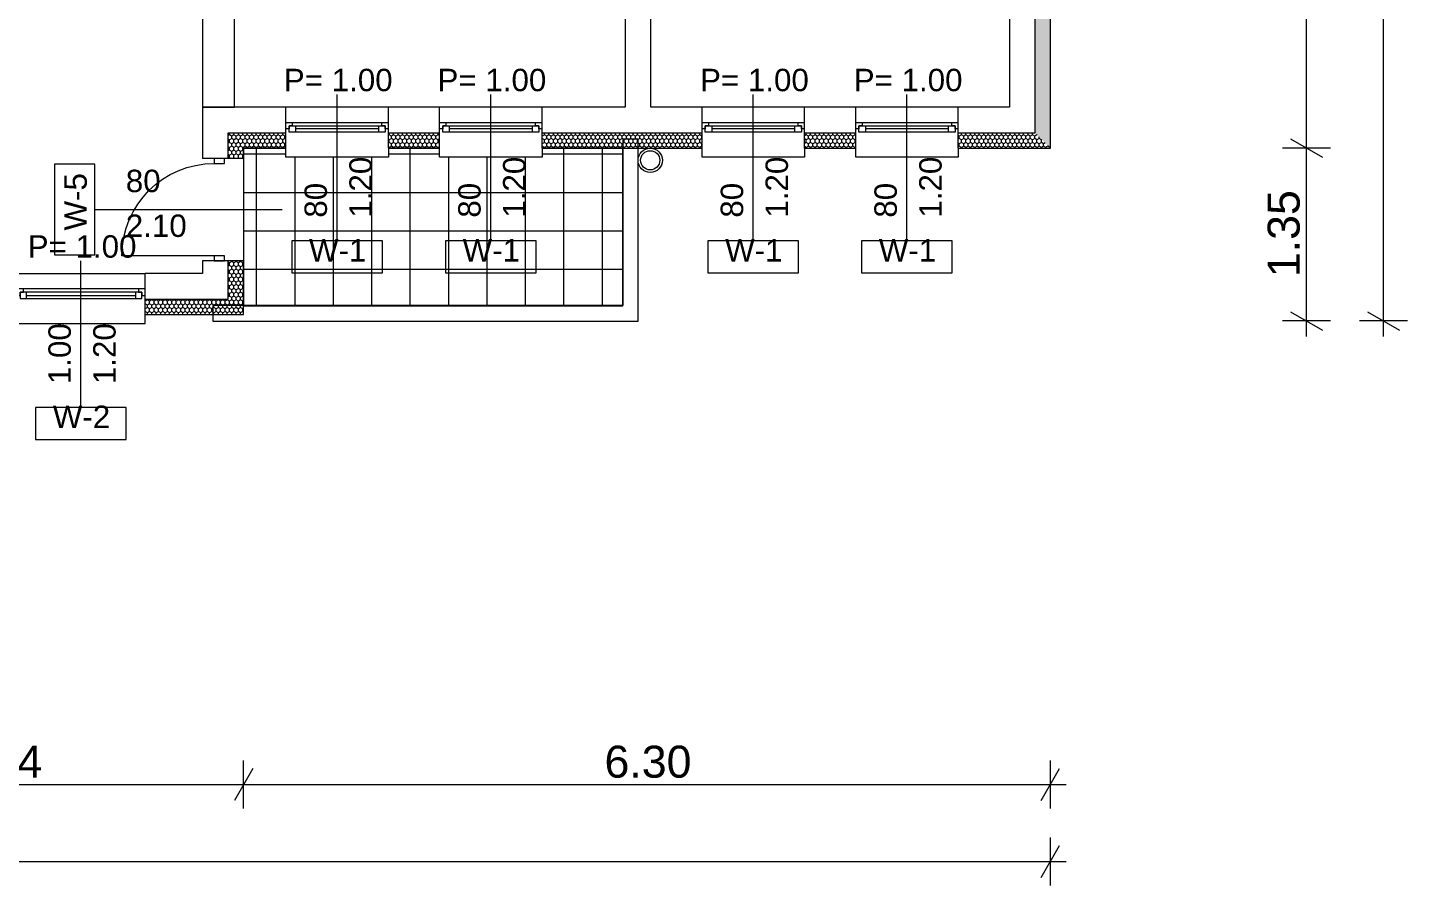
# Model space of a CAD drawing. Header units: feet. Extents: x 2566339 to 2624673, y -124111 to -81443.
# Drawn here: x 2591465 to 2602240, y -113337 to -106638 of the extents above; entities that cross this region are included whole.
import ezdxf
from ezdxf.enums import TextEntityAlignment as Align

# ---------------------------------------------------------------- set-up
doc = ezdxf.new("R2010")
doc.units = ezdxf.units.FT
doc.header["$MEASUREMENT"] = 0
for name, color, linetype, lineweight in [('ARCHICAD Door Markers_Pen_No__20', 1, 'Continuous', 5), ('ARCHICAD Doors_Pen_No__1', 7, 'Continuous', 5), ('ARCHICAD Doors_Pen_No__60', 230, 'Continuous', 5), ('ARCHICAD Window Markers_Pen_No__20', 1, 'Continuous', 5), ('ARCHICAD Windows_Pen_No__20', 1, 'Continuous', 5), ('Columns_Pen_No__1', 7, 'Continuous', 5), ('Columns_Pen_No__6', 5, 'Continuous', 5), ('Dimensioning - General_Pen_No__1', 7, 'Continuous', 5), ('Exterior walls_Pen_No__1', 7, 'Continuous', 5), ('Structural - Bearing_Pen_No__1', 7, 'Continuous', 5)]:
    doc.layers.add(name, color=color, linetype=linetype, lineweight=lineweight)
for name, color, linetype in [('Columns', 7, 'Continuous'), ('Dimensioning - General', 7, 'Continuous'), ('Exterior walls', 7, 'Continuous')]:
    doc.layers.add(name, color=color, linetype=linetype)
doc.layers.add('Exterior walls_Pen_No__14', color=7, linetype='Continuous', lineweight=5, true_color=0xbd8b17)
doc.layers.add('Structural - Bearing_Pen_No__82', color=7, linetype='Continuous', lineweight=5, true_color=0xaaaaaa)
doc.styles.add('GENERATED_STYLE_1', font='arial.ttf')
doc.dimstyles.new('GENERATED_STYLE__1', dxfattribs={"dimtxt": 250, "dimasz": 190, "dimexe": 0.18, "dimexo": 3, "dimgap": 0.09, "dimtad": 1, "dimlfac": 0.001, "dimzin": 0, "dimdsep": 46, "dimtxsty": 'GENERATED_STYLE_1', "dimblk": 'ARROWHEAD_2', "dimblk1": 'ARROWHEAD_2', "dimblk2": 'ARROWHEAD_2', "dimcen": 0.09, "dimclrd": 7, "dimclre": 7, "dimclrt": 7, "dimadec": 0, "dimazin": 0, "dimtfac": 1, "dimtdec": 4, "dimtmove": 0, "dimatfit": 3, "dimfxl": 1, "dimtolj": 1, "dimtzin": 0, "dimarcsym": 0})
doc.dimstyles.new('GENERATED_STYLE__2', dxfattribs={"dimtxt": 250, "dimasz": 190, "dimexe": 0.18, "dimexo": 3, "dimgap": 0.09, "dimtad": 1, "dimtih": 1, "dimtoh": 1, "dimlfac": 0.001, "dimzin": 0, "dimdsep": 46, "dimtxsty": 'GENERATED_STYLE_1', "dimblk": 'ARROWHEAD_2', "dimblk1": 'ARROWHEAD_2', "dimblk2": 'ARROWHEAD_2', "dimcen": 0.09, "dimclrd": 7, "dimclre": 7, "dimclrt": 7, "dimadec": 0, "dimazin": 0, "dimtfac": 1, "dimtdec": 4, "dimtmove": 0, "dimatfit": 3, "dimfxl": 1, "dimtolj": 1, "dimtzin": 0, "dimarcsym": 0})
pattern_1 = [(90, (2247653.822, -76424.967), (-34.641016, 0), [20, -40]), (90, (2247636.502, -76394.967), (-34.641016, 0), [20, -40]), (150, (2247653.822, -76404.967), (17.320508, 30), [20, -40]), (150, (2247619.18, -76404.967), (17.320508, 30), [20, -40]), (210, (2247653.822, -76424.967), (-17.320508, 30), [20, -40]), (210, (2247619.18, -76424.967), (-17.320508, 30), [20, -40])]

# ---------------------------------------------------------------- blocks, each defined once
blk = doc.blocks.new('Window 22_2')
at = {"layer": 'ARCHICAD Windows_Pen_No__20', "color": 1, "linetype": 'Continuous', "lineweight": 5}
for p, q in [((-300, 150), (-300, 220)), ((-300, 220), (300, 220)), ((300, 220), (300, 150)), ((-300, 150), (-300, 30)), ((300, 150), (300, 30)), ((-300, 30), (-300, 0)), ((-300, 0), (-275, 0)), ((-300, 0), (-300, -50)), ((-300, 0), (-300, -50)), ((-275, 25), (-225, 25)), ((-275, -25), (-275, 25)), ((-275, 0), (-275, -25)), ((-225, 25), (225, 25)), ((-225, 25), (-225, -25)), ((-225, 25), (225, 25)), ((-225, 0), (225, 0)), ((225, -25), (225, 25)), ((225, 25), (275, 25)), ((275, 25), (275, -25)), ((275, -25), (275, 0)), ((275, 0), (300, 0)), ((300, 30), (300, 0)), ((300, 0), (300, -50)), ((300, 0), (300, -50)), ((-250, -50), (-300, -50)), ((-300, -50), (-300, -170)), ((-275, -25), (-250, -25)), ((-225, -25), (-275, -25)), ((-250, -25), (-250, -50)), ((250, -50), (-250, -50)), ((225, -25), (-225, -25)), ((275, -25), (225, -25)), ((250, -50), (250, -25)), ((250, -25), (275, -25)), ((300, -50), (250, -50)), ((300, -50), (300, -170)), ((-300, -170), (300, -170))]:
    blk.add_line(p, q, dxfattribs=at)
blk = doc.blocks.new('W Marker 22_2')
at = {"layer": 'ARCHICAD Window Markers_Pen_No__20', "color": 1, "linetype": 'Continuous', "lineweight": 5}
for p, q in [((0, -1045), (0, 100)), ((-354, -1045), (-354, -1295)), ((354, -1045), (-354, -1045)), ((354, -1295), (354, -1045)), ((-354, -1295), (354, -1295))]:
    blk.add_line(p, q, dxfattribs=at)
at = {"layer": 'ARCHICAD Window Markers_Pen_No__20', "color": 1, "lineweight": 5, "style": 'GENERATED_STYLE_1'}
for tag, rotation, p in [('AC_MarkerText_4', 180, (417, 367)), ('whDistCm', 270, (-323, -397)), ('AC_MarkerText_2', 270, (27, -597)), ('AC_MarkerText_1', 180, (220, -962))]:
    blk.add_attdef(tag, text='', height=175, rotation=rotation, dxfattribs=at).set_placement(p, align=Align.BOTTOM_LEFT)
blk = doc.blocks.new('Window 22_3')
at = {"layer": 'ARCHICAD Windows_Pen_No__20', "color": 1, "linetype": 'Continuous', "lineweight": 5}
for p, q in [((-600, 150), (-600, 220)), ((-600, 220), (600, 220)), ((600, 220), (600, 150)), ((-600, 150), (-600, 30)), ((600, 150), (600, 30)), ((-600, 30), (-600, 0)), ((-600, 0), (-575, 0)), ((-600, 0), (-600, -50)), ((-600, 0), (-600, -50)), ((-575, 25), (-525, 25)), ((-575, -25), (-575, 25)), ((-575, 0), (-575, -25)), ((-525, 25), (525, 25)), ((-525, 25), (-525, -25)), ((-525, 25), (525, 25)), ((-525, 0), (525, 0)), ((525, -25), (525, 25)), ((525, 25), (575, 25)), ((575, 25), (575, -25)), ((575, -25), (575, 0)), ((575, 0), (600, 0)), ((600, 30), (600, 0)), ((600, 0), (600, -50)), ((600, 0), (600, -50)), ((-550, -50), (-600, -50)), ((-600, -50), (-600, -170)), ((-575, -25), (-550, -25)), ((-525, -25), (-575, -25)), ((-550, -25), (-550, -50)), ((550, -50), (-550, -50)), ((525, -25), (-525, -25)), ((575, -25), (525, -25)), ((550, -50), (550, -25)), ((550, -25), (575, -25)), ((600, -50), (550, -50)), ((600, -50), (600, -170)), ((-600, -170), (600, -170))]:
    blk.add_line(p, q, dxfattribs=at)
blk = doc.blocks.new('Wall_2', base_point=(2599452, -107579))
at = {"layer": 'Exterior walls_Pen_No__14', "linetype": 'Continuous', "lineweight": 5, "true_color": 0xbd8b17}
h = blk.add_hatch(dxfattribs=at)
h.set_pattern_fill('STYROFOAM_SM_INSULATION', color=42, style=0, pattern_type=2)
h.set_pattern_definition(pattern_1)
h.paths.add_polyline_path([(2599332, -100059), (2599452, -100059), (2599452, -94539), (2599332, -94659)])
h = blk.add_hatch(dxfattribs=at)
h.set_pattern_fill('STYROFOAM_SM_INSULATION', color=42, style=0, pattern_type=2)
h.set_pattern_definition(pattern_1)
h.paths.add_polyline_path([(2599332, -101259), (2599332, -102409), (2599452, -102409), (2599452, -101259)])
h = blk.add_hatch(dxfattribs=at)
h.set_pattern_fill('STYROFOAM_SM_INSULATION', color=42, style=0, pattern_type=2)
h.set_pattern_definition(pattern_1)
h.paths.add_polyline_path([(2599452, -103009), (2599332, -103009), (2599332, -107459), (2599452, -107579)])
at = {"layer": 'Exterior walls_Pen_No__1', "color": 7, "linetype": 'Continuous', "lineweight": 5}
for p, q in [((2599332, -100059), (2599332, -94659)), ((2599252, -100059), (2599132, -100059)), ((2599302, -100059), (2599252, -100059)), ((2599332, -100059), (2599302, -100059)), ((2599452, -100059), (2599332, -100059)), ((2599252, -101259), (2599132, -101259)), ((2599302, -101259), (2599252, -101259)), ((2599332, -101259), (2599302, -101259)), ((2599332, -102409), (2599332, -101259)), ((2599452, -101259), (2599332, -101259)), ((2599252, -102409), (2599132, -102409)), ((2599302, -102409), (2599252, -102409)), ((2599332, -102409), (2599302, -102409)), ((2599452, -102409), (2599332, -102409)), ((2599252, -103009), (2599132, -103009)), ((2599302, -103009), (2599252, -103009)), ((2599332, -103009), (2599302, -103009)), ((2599332, -107459), (2599332, -103009)), ((2599452, -103009), (2599332, -103009))]:
    blk.add_line(p, q, dxfattribs=at)
at = {"layer": 'Exterior walls_Pen_No__1', "color": 7, "linetype": 'Continuous', "lineweight": 5, "flags": 128}
for points in [[(2599452, -100059), (2599452, -94539)], [(2599132, -94859), (2599132, -99209)], [(2599132, -99409), (2599132, -100059)], [(2599132, -101259), (2599132, -101859)], [(2599452, -102409), (2599452, -101259)], [(2599132, -102109), (2599132, -102409)], [(2599132, -103009), (2599132, -104259)], [(2599452, -107579), (2599452, -103009)], [(2599132, -104409), (2599132, -107259)]]:
    blk.add_lwpolyline(points, dxfattribs=at)
at = {"layer": 'ARCHICAD Window Markers_Pen_No__20', "color": 1, "linetype": 'Continuous', "lineweight": 5}
ref = blk.add_blockref('W Marker 22_2', (2599132, -100659), dxfattribs=dict(at, rotation=90))
ref.add_attrib('whDistCm', '1.20', dxfattribs={"color": 1, "lineweight": 5, "height": 175, "rotation": 360, "style": 'GENERATED_STYLE_1'}).set_placement((2599587, -100575), align=Align.BOTTOM_LEFT)
ref.add_attrib('AC_MarkerText_1', 'W-3', dxfattribs={"color": 1, "lineweight": 5, "height": 175, "rotation": 90, "style": 'GENERATED_STYLE_1'}).set_placement((2600450, -100822), align=Align.BOTTOM_LEFT)
ref.add_attrib('AC_MarkerText_3', '1.40', dxfattribs={"color": 1, "lineweight": 5, "height": 175, "rotation": 360, "style": 'GENERATED_STYLE_1'}).set_placement((2599587, -100925), align=Align.BOTTOM_LEFT)
ref.add_attrib('AC_MarkerText_4', 'P= 1.00', dxfattribs={"color": 1, "lineweight": 5, "height": 175, "rotation": 90, "style": 'GENERATED_STYLE_1'}).set_placement((2599117, -101019), align=Align.BOTTOM_LEFT)
ref = blk.add_blockref('W Marker 22_2', (2599132, -102709), dxfattribs=dict(at, rotation=90))
ref.add_attrib('AC_MarkerText_1', 'W-4', dxfattribs={"color": 1, "lineweight": 5, "height": 175, "rotation": 90, "style": 'GENERATED_STYLE_1'}).set_placement((2600450, -102869), align=Align.BOTTOM_LEFT)
ref.add_attrib('AC_MarkerText_2', '60', dxfattribs={"color": 1, "lineweight": 5, "height": 175, "rotation": 360, "style": 'GENERATED_STYLE_1'}).set_placement((2599787, -102625), align=Align.BOTTOM_LEFT)
ref.add_attrib('AC_MarkerText_3', '70', dxfattribs={"color": 1, "lineweight": 5, "height": 175, "rotation": 360, "style": 'GENERATED_STYLE_1'}).set_placement((2599787, -102975), align=Align.BOTTOM_LEFT)
ref.add_attrib('AC_MarkerText_4', 'P= 1.70', dxfattribs={"color": 1, "lineweight": 5, "height": 175, "rotation": 90, "style": 'GENERATED_STYLE_1'}).set_placement((2599117, -103069), align=Align.BOTTOM_LEFT)
at = {"layer": 'ARCHICAD Windows_Pen_No__20', "color": 1, "linetype": 'Continuous', "lineweight": 5, "zscale": 1000, "rotation": 270}
blk.add_blockref('Window 22_3', (2599302, -100659), dxfattribs=at)
at = {"layer": 'ARCHICAD Windows_Pen_No__20', "color": 1, "linetype": 'Continuous', "lineweight": 5, "xscale": -1, "zscale": 1000, "rotation": 270}
blk.add_blockref('Window 22_2', (2599302, -102709), dxfattribs=at)
blk = doc.blocks.new('Window 22_5')
at = {"layer": 'ARCHICAD Windows_Pen_No__20', "color": 1, "linetype": 'Continuous', "lineweight": 5}
for p, q in [((-500, 150), (-500, 220)), ((-500, 220), (500, 220)), ((500, 220), (500, 150)), ((-500, 150), (-500, 30)), ((500, 150), (500, 30)), ((-500, 30), (-500, 0)), ((-500, 0), (-475, 0)), ((-500, 0), (-500, -50)), ((-500, 0), (-500, -50)), ((-475, 25), (-425, 25)), ((-475, -25), (-475, 25)), ((-475, 0), (-475, -25)), ((-425, 25), (425, 25)), ((-425, 25), (-425, -25)), ((-425, 25), (425, 25)), ((-425, 0), (425, 0)), ((425, -25), (425, 25)), ((425, 25), (475, 25)), ((475, 25), (475, -25)), ((475, -25), (475, 0)), ((475, 0), (500, 0)), ((500, 30), (500, 0)), ((500, 0), (500, -50)), ((500, 0), (500, -50)), ((-450, -50), (-500, -50)), ((-500, -50), (-500, -170)), ((-475, -25), (-450, -25)), ((-425, -25), (-475, -25)), ((-450, -25), (-450, -50)), ((450, -50), (-450, -50)), ((425, -25), (-425, -25)), ((475, -25), (425, -25)), ((450, -50), (450, -25)), ((450, -25), (475, -25)), ((500, -50), (450, -50)), ((500, -50), (500, -170)), ((-500, -170), (500, -170))]:
    blk.add_line(p, q, dxfattribs=at)
blk = doc.blocks.new('Wall_17', base_point=(2589312, -108879))
at = {"layer": 'Exterior walls_Pen_No__14', "linetype": 'Continuous', "lineweight": 5, "true_color": 0xbd8b17}
h = blk.add_hatch(dxfattribs=at)
h.set_pattern_fill('STYROFOAM_SM_INSULATION', color=42, style=0, pattern_type=2)
h.set_pattern_definition(pattern_1)
h.paths.add_polyline_path([(2589432, -108759), (2589312, -108879), (2590082, -108879), (2590082, -108759)])
h = blk.add_hatch(dxfattribs=at)
h.set_pattern_fill('STYROFOAM_SM_INSULATION', color=42, style=0, pattern_type=2)
h.set_pattern_definition(pattern_1)
h.paths.add_polyline_path([(2591082, -108759), (2591082, -108879), (2591382, -108879), (2591382, -108759)])
h = blk.add_hatch(dxfattribs=at)
h.set_pattern_fill('STYROFOAM_SM_INSULATION', color=42, style=0, pattern_type=2)
h.set_pattern_definition(pattern_1)
h.paths.add_polyline_path([(2592382, -108759), (2592382, -108879), (2593152, -108879), (2593032, -108759)])
at = {"layer": 'Exterior walls_Pen_No__1', "color": 7, "linetype": 'Continuous', "lineweight": 5}
for p, q in [((2590082, -108679), (2590082, -108559)), ((2591082, -108679), (2591082, -108559)), ((2591382, -108679), (2591382, -108559)), ((2592382, -108679), (2592382, -108559)), ((2590082, -108729), (2590082, -108679)), ((2591082, -108729), (2591082, -108679)), ((2591382, -108729), (2591382, -108679)), ((2592382, -108729), (2592382, -108679)), ((2589432, -108759), (2590082, -108759)), ((2590082, -108759), (2590082, -108729)), ((2590082, -108879), (2590082, -108759)), ((2591082, -108759), (2591082, -108729)), ((2591082, -108759), (2591382, -108759)), ((2591082, -108879), (2591082, -108759)), ((2591382, -108759), (2591382, -108729)), ((2591382, -108879), (2591382, -108759)), ((2592382, -108759), (2592382, -108729)), ((2592382, -108759), (2593032, -108759)), ((2592382, -108879), (2592382, -108759))]:
    blk.add_line(p, q, dxfattribs=at)
at = {"layer": 'Exterior walls_Pen_No__1', "color": 7, "linetype": 'Continuous', "lineweight": 5, "flags": 128}
for points in [[(2590082, -108559), (2589632, -108559)], [(2591382, -108559), (2591082, -108559)], [(2592832, -108559), (2592382, -108559)], [(2589312, -108879), (2590082, -108879)], [(2591082, -108879), (2591382, -108879)], [(2592382, -108879), (2593152, -108879)]]:
    blk.add_lwpolyline(points, dxfattribs=at)
at = {"layer": 'ARCHICAD Window Markers_Pen_No__20', "color": 1, "linetype": 'Continuous', "lineweight": 5}
ref = blk.add_blockref('W Marker 22_2', (2590582, -108559), dxfattribs=at)
ref.add_attrib('A', '1.00', dxfattribs={"color": 1, "lineweight": 5, "height": 175, "rotation": 90, "style": 'GENERATED_STYLE_1'}).set_placement((2590555, -109422), align=Align.BOTTOM_LEFT)
ref.add_attrib('whDistCm', '1.20', dxfattribs={"color": 1, "lineweight": 5, "height": 175, "rotation": 90, "style": 'GENERATED_STYLE_1'}).set_placement((2590905, -109422), align=Align.BOTTOM_LEFT)
ref.add_attrib('AC_MarkerText_1', 'W-2', dxfattribs={"color": 1, "lineweight": 5, "height": 175, "style": 'GENERATED_STYLE_1'}).set_placement((2590362, -109817), align=Align.BOTTOM_LEFT)
ref.add_attrib('AC_MarkerText_4', 'P= 1.00', dxfattribs={"color": 1, "lineweight": 5, "height": 175, "style": 'GENERATED_STYLE_1'}).set_placement((2590166, -108487), align=Align.BOTTOM_LEFT)
ref = blk.add_blockref('W Marker 22_2', (2591882, -108559), dxfattribs=at)
ref.add_attrib('A', '1.00', dxfattribs={"color": 1, "lineweight": 5, "height": 175, "rotation": 90, "style": 'GENERATED_STYLE_1'}).set_placement((2591855, -109422), align=Align.BOTTOM_LEFT)
ref.add_attrib('whDistCm', '1.20', dxfattribs={"color": 1, "lineweight": 5, "height": 175, "rotation": 90, "style": 'GENERATED_STYLE_1'}).set_placement((2592205, -109422), align=Align.BOTTOM_LEFT)
ref.add_attrib('AC_MarkerText_1', 'W-2', dxfattribs={"color": 1, "lineweight": 5, "height": 175, "style": 'GENERATED_STYLE_1'}).set_placement((2591662, -109817), align=Align.BOTTOM_LEFT)
ref.add_attrib('AC_MarkerText_4', 'P= 1.00', dxfattribs={"color": 1, "lineweight": 5, "height": 175, "style": 'GENERATED_STYLE_1'}).set_placement((2591466, -108487), align=Align.BOTTOM_LEFT)
at = {"layer": 'ARCHICAD Windows_Pen_No__20', "color": 1, "linetype": 'Continuous', "lineweight": 5, "xscale": -1, "zscale": 1000, "rotation": 180}
for p in [(2590582, -108729), (2591882, -108729)]:
    blk.add_blockref('Window 22_5', p, dxfattribs=at)
blk = doc.blocks.new('Storefront with Transom 22_2')
at = {"layer": 'ARCHICAD Doors_Pen_No__60', "color": 230, "linetype": 'Continuous', "lineweight": 5}
for p, q in [((360, 0), (360, 720)), ((-400, 0), (-400, 90)), ((-400, -80), (-400, 0)), ((-400, 0), (-360, 0)), ((-400, -80), (-400, 0)), ((-400, -80), (-400, 0)), ((-360, 0), (-360, -80)), ((360, -80), (360, 0)), ((360, 0), (400, 0)), ((400, 0), (400, 90)), ((400, 0), (400, -80)), ((400, -80), (400, 0)), ((400, -80), (400, 0)), ((-360, -80), (-400, -80)), ((-400, -110), (-400, -80)), ((400, -80), (360, -80)), ((400, -110), (400, -80)), ((-400, -230), (-400, -110)), ((400, -230), (400, -110))]:
    blk.add_line(p, q, dxfattribs=at)
blk.add_arc((360, 0), 720, 90, 180, dxfattribs=at)
blk = doc.blocks.new('D Marker 22')
at = {"layer": 'ARCHICAD Door Markers_Pen_No__20', "color": 1, "linetype": 'Continuous', "lineweight": 5}
for p, q in [((354, 1157), (-354, 1157)), ((-354, 1157), (-354, 843)), ((354, 843), (354, 1157)), ((-354, 843), (354, 843)), ((0, 843), (0, -620))]:
    blk.add_line(p, q, dxfattribs=at)
at = {"layer": 'ARCHICAD Door Markers_Pen_No__20', "color": 1, "lineweight": 5, "style": 'GENERATED_STYLE_1'}
for tag, rotation, p in [('AC_MarkerText_1', 180, (220, 1208)), ('AC_MarkerText_3', 270, (-322, 657)), ('AC_MarkerText_2', 270, (28, 657))]:
    blk.add_attdef(tag, text='', height=175, rotation=rotation, dxfattribs=at).set_placement(p, align=Align.BOTTOM_LEFT)
blk = doc.blocks.new('Wall_18', base_point=(2593152, -108879))
at = {"layer": 'Exterior walls_Pen_No__14', "linetype": 'Continuous', "lineweight": 5, "true_color": 0xbd8b17}
h = blk.add_hatch(dxfattribs=at)
h.set_pattern_fill('STYROFOAM_SM_INSULATION', color=42, style=0, pattern_type=2)
h.set_pattern_definition(pattern_1)
h.paths.add_polyline_path([(2593032, -107459), (2593032, -107659), (2593152, -107659), (2593152, -107579)])
h = blk.add_hatch(dxfattribs=at)
h.set_pattern_fill('STYROFOAM_SM_INSULATION', color=42, style=0, pattern_type=2)
h.set_pattern_definition(pattern_1)
h.paths.add_polyline_path([(2593032, -108459), (2593032, -108759), (2593152, -108879), (2593152, -108459)])
at = {"layer": 'Exterior walls_Pen_No__1', "color": 7, "linetype": 'Continuous', "lineweight": 5}
for p, q in [((2593032, -107659), (2593032, -107459)), ((2592922, -107659), (2592832, -107659)), ((2593002, -107659), (2592922, -107659)), ((2593032, -107659), (2593002, -107659)), ((2593152, -107659), (2593032, -107659)), ((2592922, -108459), (2592832, -108459)), ((2593002, -108459), (2592922, -108459)), ((2593032, -108459), (2593002, -108459)), ((2593032, -108759), (2593032, -108459)), ((2593152, -108459), (2593032, -108459))]:
    blk.add_line(p, q, dxfattribs=at)
at = {"layer": 'Exterior walls_Pen_No__1', "color": 7, "linetype": 'Continuous', "lineweight": 5, "flags": 128}
for points in [[(2592832, -107259), (2592832, -107659)], [(2593152, -107659), (2593152, -107579)], [(2592832, -108459), (2592832, -108559)], [(2593152, -108879), (2593152, -108459)]]:
    blk.add_lwpolyline(points, dxfattribs=at)
at = {"layer": 'ARCHICAD Door Markers_Pen_No__20', "color": 1, "linetype": 'Continuous', "lineweight": 5}
ref = blk.add_blockref('D Marker 22', (2592832, -108059), dxfattribs=dict(at, rotation=90))
ref.add_attrib('AC_MarkerText_1', 'W-5', dxfattribs={"color": 1, "lineweight": 5, "height": 175, "rotation": 90, "style": 'GENERATED_STYLE_1'}).set_placement((2591980, -108222), align=Align.BOTTOM_LEFT)
ref.add_attrib('AC_MarkerText_2', '80', dxfattribs={"color": 1, "lineweight": 5, "height": 175, "rotation": 360, "style": 'GENERATED_STYLE_1'}).set_placement((2592232, -107975), align=Align.BOTTOM_LEFT)
ref.add_attrib('AC_MarkerText_3', '2.10', dxfattribs={"color": 1, "lineweight": 5, "height": 175, "rotation": 360, "style": 'GENERATED_STYLE_1'}).set_placement((2592232, -108325), align=Align.BOTTOM_LEFT)
at = {"layer": 'ARCHICAD Doors_Pen_No__60', "color": 230, "linetype": 'Continuous', "lineweight": 5, "xscale": -1, "zscale": 1000, "rotation": 90}
blk.add_blockref('Storefront with Transom 22_2', (2592922, -108059), dxfattribs=at)
blk = doc.blocks.new('Window 22_4')
at = {"layer": 'ARCHICAD Windows_Pen_No__20', "color": 1, "linetype": 'Continuous', "lineweight": 5}
for p, q in [((-400, 150), (-400, 220)), ((-400, 220), (400, 220)), ((400, 220), (400, 150)), ((-400, 150), (-400, 30)), ((400, 150), (400, 30)), ((-400, 30), (-400, 0)), ((-400, 0), (-375, 0)), ((-400, 0), (-400, -50)), ((-400, 0), (-400, -50)), ((-375, 25), (-325, 25)), ((-375, -25), (-375, 25)), ((-375, 0), (-375, -25)), ((-325, 25), (325, 25)), ((-325, 25), (-325, -25)), ((-325, 25), (325, 25)), ((-325, 0), (325, 0)), ((325, -25), (325, 25)), ((325, 25), (375, 25)), ((375, 25), (375, -25)), ((375, -25), (375, 0)), ((375, 0), (400, 0)), ((400, 30), (400, 0)), ((400, 0), (400, -50)), ((400, 0), (400, -50)), ((-350, -50), (-400, -50)), ((-400, -50), (-400, -170)), ((-375, -25), (-350, -25)), ((-325, -25), (-375, -25)), ((-350, -25), (-350, -50)), ((350, -50), (-350, -50)), ((325, -25), (-325, -25)), ((375, -25), (325, -25)), ((350, -50), (350, -25)), ((350, -25), (375, -25)), ((400, -50), (350, -50)), ((400, -50), (400, -170)), ((-400, -170), (400, -170))]:
    blk.add_line(p, q, dxfattribs=at)
blk = doc.blocks.new('Wall_19', base_point=(2593152, -107579))
at = {"layer": 'Exterior walls_Pen_No__14', "linetype": 'Continuous', "lineweight": 5, "true_color": 0xbd8b17}
h = blk.add_hatch(dxfattribs=at)
h.set_pattern_fill('STYROFOAM_SM_INSULATION', color=42, style=0, pattern_type=2)
h.set_pattern_definition(pattern_1)
h.paths.add_polyline_path([(2593482, -107459), (2593032, -107459), (2593152, -107579), (2593482, -107579)])
h = blk.add_hatch(dxfattribs=at)
h.set_pattern_fill('STYROFOAM_SM_INSULATION', color=42, style=0, pattern_type=2)
h.set_pattern_definition(pattern_1)
h.paths.add_polyline_path([(2594282, -107459), (2594282, -107579), (2594682, -107579), (2594682, -107459)])
h = blk.add_hatch(dxfattribs=at)
h.set_pattern_fill('STYROFOAM_SM_INSULATION', color=42, style=0, pattern_type=2)
h.set_pattern_definition(pattern_1)
h.paths.add_polyline_path([(2595482, -107579), (2596732, -107579), (2596732, -107459), (2595482, -107459)])
h = blk.add_hatch(dxfattribs=at)
h.set_pattern_fill('STYROFOAM_SM_INSULATION', color=42, style=0, pattern_type=2)
h.set_pattern_definition(pattern_1)
h.paths.add_polyline_path([(2597532, -107459), (2597532, -107579), (2597932, -107579), (2597932, -107459)])
h = blk.add_hatch(dxfattribs=at)
h.set_pattern_fill('STYROFOAM_SM_INSULATION', color=42, style=0, pattern_type=2)
h.set_pattern_definition(pattern_1)
h.paths.add_polyline_path([(2598732, -107459), (2598732, -107579), (2599452, -107579), (2599332, -107459)])
at = {"layer": 'Exterior walls_Pen_No__1', "color": 7, "linetype": 'Continuous', "lineweight": 5}
for p, q in [((2593482, -107379), (2593482, -107259)), ((2594282, -107379), (2594282, -107259)), ((2594682, -107379), (2594682, -107259)), ((2595482, -107379), (2595482, -107259)), ((2596732, -107379), (2596732, -107259)), ((2597532, -107379), (2597532, -107259)), ((2597932, -107379), (2597932, -107259)), ((2598732, -107379), (2598732, -107259)), ((2593482, -107429), (2593482, -107379)), ((2594282, -107429), (2594282, -107379)), ((2594682, -107429), (2594682, -107379)), ((2595482, -107429), (2595482, -107379)), ((2596732, -107429), (2596732, -107379)), ((2597532, -107429), (2597532, -107379)), ((2597932, -107429), (2597932, -107379)), ((2598732, -107429), (2598732, -107379)), ((2593032, -107459), (2593482, -107459)), ((2593482, -107459), (2593482, -107429)), ((2593482, -107579), (2593482, -107459)), ((2594282, -107459), (2594282, -107429)), ((2594282, -107459), (2594682, -107459)), ((2594282, -107579), (2594282, -107459)), ((2594682, -107459), (2594682, -107429)), ((2594682, -107579), (2594682, -107459)), ((2595482, -107459), (2595482, -107429)), ((2595482, -107459), (2596732, -107459)), ((2595482, -107579), (2595482, -107459)), ((2596732, -107459), (2596732, -107429)), ((2596732, -107579), (2596732, -107459)), ((2597532, -107459), (2597532, -107429)), ((2597532, -107459), (2597932, -107459)), ((2597532, -107579), (2597532, -107459)), ((2597932, -107459), (2597932, -107429)), ((2597932, -107579), (2597932, -107459)), ((2598732, -107459), (2598732, -107429)), ((2598732, -107459), (2599332, -107459)), ((2598732, -107579), (2598732, -107459))]:
    blk.add_line(p, q, dxfattribs=at)
at = {"layer": 'Exterior walls_Pen_No__1', "color": 7, "linetype": 'Continuous', "lineweight": 5, "flags": 128}
for points in [[(2593482, -107259), (2592832, -107259)], [(2594682, -107259), (2594282, -107259)], [(2596132, -107259), (2595482, -107259)], [(2596732, -107259), (2596332, -107259)], [(2597932, -107259), (2597532, -107259)], [(2599132, -107259), (2598732, -107259)], [(2593152, -107579), (2593482, -107579)], [(2594282, -107579), (2594682, -107579)], [(2595482, -107579), (2596732, -107579)], [(2597532, -107579), (2597932, -107579)], [(2598732, -107579), (2599452, -107579)]]:
    blk.add_lwpolyline(points, dxfattribs=at)
at = {"layer": 'ARCHICAD Window Markers_Pen_No__20', "color": 1, "linetype": 'Continuous', "lineweight": 5}
ref = blk.add_blockref('W Marker 22_2', (2593882, -107259), dxfattribs=at)
ref.add_attrib('whDistCm', '1.20', dxfattribs={"color": 1, "lineweight": 5, "height": 175, "rotation": 90, "style": 'GENERATED_STYLE_1'}).set_placement((2594205, -108122), align=Align.BOTTOM_LEFT)
ref.add_attrib('AC_MarkerText_1', 'W-1', dxfattribs={"color": 1, "lineweight": 5, "height": 175, "style": 'GENERATED_STYLE_1'}).set_placement((2593662, -108517), align=Align.BOTTOM_LEFT)
ref.add_attrib('AC_MarkerText_2', '80', dxfattribs={"color": 1, "lineweight": 5, "height": 175, "rotation": 90, "style": 'GENERATED_STYLE_1'}).set_placement((2593855, -108122), align=Align.BOTTOM_LEFT)
ref.add_attrib('AC_MarkerText_4', 'P= 1.00', dxfattribs={"color": 1, "lineweight": 5, "height": 175, "style": 'GENERATED_STYLE_1'}).set_placement((2593466, -107187), align=Align.BOTTOM_LEFT)
ref = blk.add_blockref('W Marker 22_2', (2595082, -107259), dxfattribs=at)
ref.add_attrib('whDistCm', '1.20', dxfattribs={"color": 1, "lineweight": 5, "height": 175, "rotation": 90, "style": 'GENERATED_STYLE_1'}).set_placement((2595405, -108122), align=Align.BOTTOM_LEFT)
ref.add_attrib('AC_MarkerText_1', 'W-1', dxfattribs={"color": 1, "lineweight": 5, "height": 175, "style": 'GENERATED_STYLE_1'}).set_placement((2594862, -108517), align=Align.BOTTOM_LEFT)
ref.add_attrib('AC_MarkerText_2', '80', dxfattribs={"color": 1, "lineweight": 5, "height": 175, "rotation": 90, "style": 'GENERATED_STYLE_1'}).set_placement((2595055, -108122), align=Align.BOTTOM_LEFT)
ref.add_attrib('AC_MarkerText_4', 'P= 1.00', dxfattribs={"color": 1, "lineweight": 5, "height": 175, "style": 'GENERATED_STYLE_1'}).set_placement((2594666, -107187), align=Align.BOTTOM_LEFT)
ref = blk.add_blockref('W Marker 22_2', (2597132, -107259), dxfattribs=at)
ref.add_attrib('whDistCm', '1.20', dxfattribs={"color": 1, "lineweight": 5, "height": 175, "rotation": 90, "style": 'GENERATED_STYLE_1'}).set_placement((2597455, -108122), align=Align.BOTTOM_LEFT)
ref.add_attrib('AC_MarkerText_1', 'W-1', dxfattribs={"color": 1, "lineweight": 5, "height": 175, "style": 'GENERATED_STYLE_1'}).set_placement((2596912, -108517), align=Align.BOTTOM_LEFT)
ref.add_attrib('AC_MarkerText_2', '80', dxfattribs={"color": 1, "lineweight": 5, "height": 175, "rotation": 90, "style": 'GENERATED_STYLE_1'}).set_placement((2597105, -108122), align=Align.BOTTOM_LEFT)
ref.add_attrib('AC_MarkerText_4', 'P= 1.00', dxfattribs={"color": 1, "lineweight": 5, "height": 175, "style": 'GENERATED_STYLE_1'}).set_placement((2596716, -107187), align=Align.BOTTOM_LEFT)
ref = blk.add_blockref('W Marker 22_2', (2598332, -107259), dxfattribs=at)
ref.add_attrib('whDistCm', '1.20', dxfattribs={"color": 1, "lineweight": 5, "height": 175, "rotation": 90, "style": 'GENERATED_STYLE_1'}).set_placement((2598655, -108122), align=Align.BOTTOM_LEFT)
ref.add_attrib('AC_MarkerText_1', 'W-1', dxfattribs={"color": 1, "lineweight": 5, "height": 175, "style": 'GENERATED_STYLE_1'}).set_placement((2598112, -108517), align=Align.BOTTOM_LEFT)
ref.add_attrib('AC_MarkerText_2', '80', dxfattribs={"color": 1, "lineweight": 5, "height": 175, "rotation": 90, "style": 'GENERATED_STYLE_1'}).set_placement((2598305, -108122), align=Align.BOTTOM_LEFT)
ref.add_attrib('AC_MarkerText_4', 'P= 1.00', dxfattribs={"color": 1, "lineweight": 5, "height": 175, "style": 'GENERATED_STYLE_1'}).set_placement((2597916, -107187), align=Align.BOTTOM_LEFT)
at = {"layer": 'ARCHICAD Windows_Pen_No__20', "color": 1, "linetype": 'Continuous', "lineweight": 5, "zscale": 1000, "rotation": 180}
for p in [(2593882, -107429), (2595082, -107429), (2597132, -107429), (2598332, -107429)]:
    blk.add_blockref('Window 22_4', p, dxfattribs=at)
blk = doc.blocks.new('Entrance Door 22')
at = {"layer": 'ARCHICAD Doors_Pen_No__1', "color": 7, "linetype": 'Continuous', "lineweight": 5}
for p, q in [((418, 0), (418, 836)), ((-450, 150), (-450, 0)), ((450, 150), (450, 0)), ((-418, 0), (-450, 0)), ((-450, 0), (-450, -115)), ((-450, 0), (-450, -100)), ((-450, 0), (-450, -100)), ((-418, -115), (-418, 0)), ((450, 0), (418, 0)), ((418, 0), (418, -115)), ((450, -115), (450, 0)), ((450, 0), (450, -100)), ((450, 0), (450, -100)), ((-450, -115), (-418, -115)), ((418, -115), (450, -115))]:
    blk.add_line(p, q, dxfattribs=at)
blk.add_arc((418, 0), 836, 90, 180, dxfattribs=at)
blk = doc.blocks.new('Wall_22', base_point=(2592832, -107259))
at = {"layer": 'Exterior walls_Pen_No__1', "color": 7, "linetype": 'Continuous', "lineweight": 5}
for p, q in [((2592832, -102759), (2592982, -102759)), ((2592982, -102759), (2593082, -102759)), ((2592832, -103659), (2592982, -103659)), ((2592982, -103659), (2593082, -103659))]:
    blk.add_line(p, q, dxfattribs=at)
at = {"layer": 'Exterior walls_Pen_No__1', "color": 7, "linetype": 'Continuous', "lineweight": 5, "flags": 128}
for points in [[(2592832, -102109), (2592832, -102759)], [(2593082, -102759), (2593082, -102109)], [(2592832, -103659), (2592832, -107259)], [(2593082, -103759), (2593082, -103659)], [(2593082, -107259), (2593082, -103959)], [(2592832, -107259), (2593082, -107259)]]:
    blk.add_lwpolyline(points, dxfattribs=at)
at = {"layer": 'ARCHICAD Doors_Pen_No__1', "color": 7, "linetype": 'Continuous', "lineweight": 5, "zscale": 1000, "rotation": 90}
blk.add_blockref('Entrance Door 22', (2592982, -103209), dxfattribs=at)
blk = doc.blocks.new('Wall_26', base_point=(2596332, -103959))
at = {"layer": 'Exterior walls_Pen_No__1', "color": 7, "linetype": 'Continuous', "lineweight": 5, "flags": 128}
for points in [[(2596132, -103959), (2596132, -107259)], [(2596332, -107259), (2596332, -103959)]]:
    blk.add_lwpolyline(points, dxfattribs=at)
blk = doc.blocks.new('Wall_62', base_point=(2593032, -108809))
at = {"layer": 'Exterior walls_Pen_No__1', "color": 7, "linetype": 'Continuous', "lineweight": 5, "flags": 128}
for points in [[(2592912, -108809), (2592912, -108929)], [(2593032, -108809), (2592912, -108809)]]:
    blk.add_lwpolyline(points, dxfattribs=at)
blk = doc.blocks.new('Wall_63', base_point=(2593032, -108929))
at = {"layer": 'Exterior walls_Pen_No__1', "color": 7, "linetype": 'Continuous', "lineweight": 5, "flags": 128}
for points in [[(2596112, -108809), (2593032, -108809)], [(2592912, -108929), (2596232, -108929)]]:
    blk.add_lwpolyline(points, dxfattribs=at)
blk = doc.blocks.new('Wall_64', base_point=(2596232, -108929))
at = {"layer": 'Exterior walls_Pen_No__1', "color": 7, "linetype": 'Continuous', "lineweight": 5, "flags": 128}
for points in [[(2596232, -107509), (2596112, -107509)], [(2596112, -107509), (2596112, -108809)], [(2596232, -108929), (2596232, -107509)]]:
    blk.add_lwpolyline(points, dxfattribs=at)
blk = doc.blocks.new('Column_3', base_point=(2596327, -107674))
at = {"layer": 'Columns_Pen_No__1', "color": 7, "linetype": 'Continuous', "lineweight": 5}
blk.add_circle((2596327, -107674), 95, dxfattribs=at)
at = {"layer": 'Columns_Pen_No__6', "color": 5, "linetype": 'Continuous', "lineweight": 5}
blk.add_circle((2596327, -107674), 75, dxfattribs=at)
blk = doc.blocks.new('*D98', base_point=(2247654, -76425))
at = {"layer": 'Dimensioning - General_Pen_No__1', "color": 7, "linetype": 'Continuous', "lineweight": 5, "transparency": 16777216}
for p, q in [((2601327, -107507), (2601577, -107651)), ((2601640, -107579), (2601265, -107579)), ((2601452, -108929), (2601452, -107579)), ((2601327, -108857), (2601577, -109001)), ((2601640, -108929), (2601265, -108929)), ((2601452, -109051), (2601452, -108929))]:
    blk.add_line(p, q, dxfattribs=at)
at = {"layer": 'Dimensioning - General_Pen_No__1', "color": 7, "lineweight": 5, "transparency": 16777216, "insert": (2601402, -108587), "char_height": 250, "attachment_point": 7, "rotation": 90, "style": 'GENERATED_STYLE_1'}
blk.add_mtext('\\A1;1.35', dxfattribs=at)
blk = doc.blocks.new('ARROWHEAD_2')
at = {"color": 0, "linetype": 'Continuous', "lineweight": 0}
for p, q in [((-0.378, -0.655), (0.378, 0.655)), ((0, 0), (-1, 0))]:
    blk.add_line(p, q, dxfattribs=at)
blk = doc.blocks.new('*D100', base_point=(2247654, -76425))
at = {"layer": 'Dimensioning - General_Pen_No__1', "color": 7, "linetype": 'Continuous', "lineweight": 5, "transparency": 16777216}
for p, q in [((2601327, -94467), (2601577, -94611)), ((2601640, -94539), (2601265, -94539)), ((2601452, -107579), (2601452, -94539)), ((2601327, -107507), (2601577, -107651)), ((2601640, -107579), (2601265, -107579))]:
    blk.add_line(p, q, dxfattribs=at)
at = {"layer": 'Dimensioning - General_Pen_No__1', "color": 7, "lineweight": 5, "transparency": 16777216, "insert": (2601402, -101487), "char_height": 250, "attachment_point": 7, "rotation": 90, "style": 'GENERATED_STYLE_1'}
blk.add_mtext('\\A1;13.04', dxfattribs=at)
blk = doc.blocks.new('*D102', base_point=(2247654, -76425))
at = {"layer": 'Dimensioning - General_Pen_No__1', "color": 7, "linetype": 'Continuous', "lineweight": 5, "transparency": 16777216}
for p, q in [((2602052, -93189), (2602052, -93067)), ((2602240, -93189), (2601865, -93189)), ((2602177, -93261), (2601927, -93117)), ((2602052, -108929), (2602052, -93189)), ((2601927, -108857), (2602177, -109001)), ((2602240, -108929), (2601865, -108929)), ((2602052, -109051), (2602052, -108929))]:
    blk.add_line(p, q, dxfattribs=at)
at = {"layer": 'Dimensioning - General_Pen_No__1', "color": 7, "lineweight": 5, "transparency": 16777216, "insert": (2602002, -101487), "char_height": 250, "attachment_point": 7, "rotation": 90, "style": 'GENERATED_STYLE_1'}
blk.add_mtext('\\A1;15.74', dxfattribs=at)
blk = doc.blocks.new('*D110', base_point=(2247654, -76425))
at = {"layer": 'Dimensioning - General_Pen_No__1', "color": 7, "linetype": 'Continuous', "lineweight": 5, "transparency": 16777216}
for p, q in [((2589312, -112737), (2589312, -112362)), ((2593152, -112737), (2593152, -112362)), ((2589384, -112424), (2589240, -112674)), ((2593224, -112424), (2593080, -112674)), ((2589312, -112549), (2593152, -112549))]:
    blk.add_line(p, q, dxfattribs=at)
at = {"layer": 'Dimensioning - General_Pen_No__1', "color": 7, "lineweight": 5, "transparency": 16777216, "insert": (2590900, -112499), "char_height": 250, "attachment_point": 7, "style": 'GENERATED_STYLE_1'}
blk.add_mtext('\\A1;3.84', dxfattribs=at)
blk = doc.blocks.new('*D111', base_point=(2247654, -76425))
at = {"layer": 'Dimensioning - General_Pen_No__1', "color": 7, "linetype": 'Continuous', "lineweight": 5, "transparency": 16777216}
for p, q in [((2593152, -112737), (2593152, -112362)), ((2599452, -112737), (2599452, -112362)), ((2593224, -112424), (2593080, -112674)), ((2599380, -112674), (2599524, -112424)), ((2593152, -112549), (2599452, -112549)), ((2599452, -112549), (2599575, -112549))]:
    blk.add_line(p, q, dxfattribs=at)
at = {"layer": 'Dimensioning - General_Pen_No__1', "color": 7, "lineweight": 5, "transparency": 16777216, "insert": (2595970, -112499), "char_height": 250, "attachment_point": 7, "style": 'GENERATED_STYLE_1'}
blk.add_mtext('\\A1;6.30', dxfattribs=at)
blk = doc.blocks.new('*D112', base_point=(2247654, -76425))
at = {"layer": 'Dimensioning - General_Pen_No__1', "color": 7, "linetype": 'Continuous', "lineweight": 5, "transparency": 16777216}
for p, q in [((2576912, -113337), (2576912, -112962)), ((2599452, -113337), (2599452, -112962)), ((2576984, -113024), (2576840, -113274)), ((2599380, -113274), (2599524, -113024)), ((2576790, -113149), (2576912, -113149)), ((2576912, -113149), (2599452, -113149)), ((2599452, -113149), (2599575, -113149))]:
    blk.add_line(p, q, dxfattribs=at)
at = {"layer": 'Dimensioning - General_Pen_No__1', "color": 7, "lineweight": 5, "transparency": 16777216, "insert": (2587755, -113099), "char_height": 250, "attachment_point": 7, "style": 'GENERATED_STYLE_1'}
blk.add_mtext('\\A1;22.54', dxfattribs=at)

msp = doc.modelspace()

# ---------------------------------------------------------------- hatches: boundary and pattern name
at = {"layer": 'Structural - Bearing_Pen_No__82', "linetype": 'Continuous', "lineweight": 5, "true_color": 0xaaaaaa}
h = msp.add_hatch(dxfattribs=at)
h.set_pattern_fill('GRID_30X30', color=253, style=0, pattern_type=2)
h.set_pattern_definition([(0, (2247653.82, -76424.97), (0, 300), []), (90, (2247653.82, -76424.97), (-300, 0), [])])
h.paths.add_polyline_path([(2593152.326, -107579.334), (2593152.326, -108810.595), (2596112.326, -108810.595), (2596112.326, -107579.334), (2595482.326, -107579.334), (2595482.326, -107649.236), (2594682.326, -107649.236), (2594682.326, -107579.334), (2594282.326, -107579.334), (2594282.326, -107649.236), (2593482.326, -107649.236), (2593482.326, -107579.334)])

# ---------------------------------------------------------------- linework, layer by layer
at = {"layer": 'Structural - Bearing_Pen_No__1', "color": 7, "linetype": 'Continuous', "lineweight": 5, "flags": 128}
msp.add_lwpolyline([(2593152.326, -107579.334), (2593152.326, -108810.595), (2596112.326, -108810.595), (2596112.326, -107579.334), (2595482.326, -107579.334), (2595482.326, -107649.236), (2594682.326, -107649.236), (2594682.326, -107579.334), (2594282.326, -107579.334), (2594282.326, -107649.236), (2593482.326, -107649.236), (2593482.326, -107579.334)], close=True, dxfattribs=at)

# ---------------------------------------------------------------- block references
at = {"layer": 'Columns', "color": 5, "lineweight": 5}
msp.add_blockref('Column_3', (2596327.326, -107674.236), dxfattribs=at)
at = {"layer": 'Exterior walls', "color": 7, "lineweight": 5}
for name, p in [('Wall_2', (2599452.326, -107579.236)), ('Wall_22', (2592832.326, -107259.236)), ('Wall_26', (2596332.326, -103959.236)), ('Wall_19', (2593152.326, -107579.236)), ('Wall_18', (2593152.326, -108879.236)), ('Wall_64', (2596232.326, -108929.236)), ('Wall_17', (2589312.326, -108879.236)), ('Wall_62', (2593032.326, -108809.236)), ('Wall_63', (2593032.326, -108929.236))]:
    msp.add_blockref(name, p, dxfattribs=at)

# ---------------------------------------------------------------- dimensions: what is measured, and where the dimension line sits
at = {"layer": 'Dimensioning - General', "color": 7, "linetype": 'Continuous', "lineweight": 5}
for base, p1, p2, picture, middle in [((2602052.326, -93189.236), (2596232.326, -108929.236), (2597882.326, -93189.236), '*D102', (2601877.326, -101066.664)), ((2601452.326, -94539.236), (2599452.326, -107579.236), (2599452.326, -94539.236), '*D100', (2601277.326, -101066.664)), ((2601452.326, -107579.236), (2596232.326, -108929.236), (2599452.326, -107579.236), '*D98', (2601277.326, -108262.103))]:
    dim = msp.add_linear_dim(base=base, p1=p1, p2=p2, angle=90, dimstyle='GENERATED_STYLE__1', dxfattribs=at)
    dim.commit()
    dim.dimension.update_dxf_attribs({"geometry": picture, "text_midpoint": middle, "dimtype": 160, "text_rotation": 90})
for base, p1, p2, picture, middle in [((2599452.326, -113149.236), (2576912.326, -107579.236), (2599452.326, -107579.236), '*D112', (2588174.898, -112974.236)), ((2593152.326, -112549.236), (2589312.326, -108879.236), (2593152.326, -107579.236), '*D110', (2591224.459, -112374.236)), ((2599452.326, -112549.236), (2593152.326, -107579.236), (2599452.326, -107579.236), '*D111', (2596294.459, -112374.236))]:
    dim = msp.add_linear_dim(base=base, p1=p1, p2=p2, dimstyle='GENERATED_STYLE__2', dxfattribs=at)
    dim.commit()
    dim.dimension.update_dxf_attribs({"geometry": picture, "text_midpoint": middle, "dimtype": 160})

doc.saveas('drawing.dxf')
